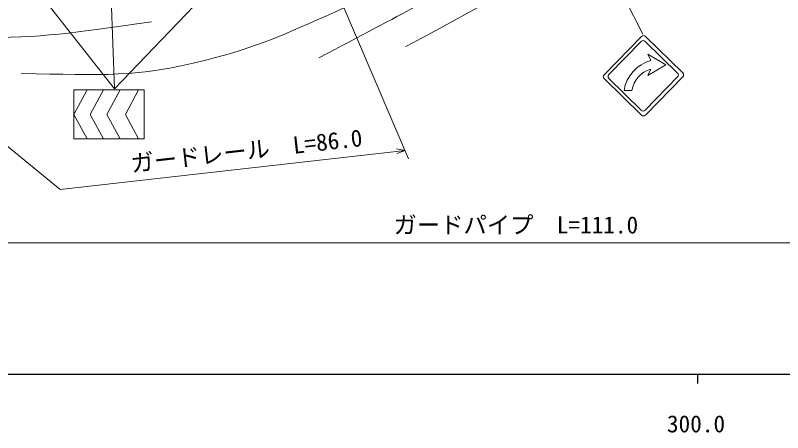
# Model space of a CAD drawing. Units: millimetres, scale not verified. Extents: x 40000 to 680000, y 20000 to 380000.
# Drawn here: x 294863 to 377134, y 198715 to 243465 of the extents above; entities that cross this region are included whole.
import ezdxf
from ezdxf.enums import TextEntityAlignment as Align

# ---------------------------------------------------------------- set-up
doc = ezdxf.new("R2010")
doc.units = ezdxf.units.MM
doc.header["$LTSCALE"] = 1000
for name, color, linetype, lineweight in [('M-STR-HTXT', 7, 'Continuous', 13), ('M-STR-STRC', 7, 'Continuous', 13), ('M-TTL-BAND', 7, 'Continuous', 25), ('M-WORK', 1, 'Continuous', 13)]:
    doc.layers.add(name, color=color, linetype=linetype, lineweight=lineweight)
doc.styles.add('ＭＳ ゴシック', font='')
doc.styles.get('ＭＳ ゴシック').set_extended_font_data('MS Gothic')

msp = doc.modelspace()

# ---------------------------------------------------------------- linework, layer by layer
at = {"layer": 'M-STR-HTXT'}
for p, q in [((293646, 250667), (305487, 235578)), ((327406, 250528), (337032, 228094)), ((317067, 247649), (305487, 235578)), ((305487, 235578), (305083, 247186)), ((336649, 228986), (335727, 229133)), ((336649, 228986), (335783, 228636)), ((289398, 219085), (416581, 219085))]:
    msp.add_line(p, q, dxfattribs=at)
msp.add_lwpolyline([(265637, 300862), (260967, 272376), (274918, 245092), (299672, 224795), (336649, 228986)], dxfattribs=at)
at = {"layer": 'M-STR-STRC'}
for p, q in [((352035, 261392), (362155, 241455)), ((361994, 241204), (357983, 237099)), ((366423, 237296), (362419, 241209)), ((361975, 240669), (358495, 237108)), ((365872, 237281), (362399, 240674)), ((364623, 238160), (362672, 239294)), ((362672, 239294), (363012, 238623)), ((364623, 238160), (362672, 237026)), ((362672, 237026), (363012, 237697)), ((357988, 236675), (361992, 232762)), ((358500, 236684), (361973, 233291)), ((362397, 233296), (365876, 236856)), ((362417, 232767), (366428, 236872)), ((301142, 232847), (302559, 235476)), ((302894, 232847), (304312, 235476)), ((304672, 232847), (306090, 235476)), ((306657, 232847), (308074, 235476)), ((360125, 235402), (360978, 235402)), ((301142, 232847), (302559, 230219)), ((302894, 232847), (304312, 230219)), ((304672, 232847), (306090, 230219)), ((306657, 232847), (308074, 230219))]:
    msp.add_line(p, q, dxfattribs=at)
msp.add_lwpolyline([(308667, 230219), (308667, 235476), (301142, 235476), (301142, 230219)], close=True, dxfattribs=at)
for centre, radius, start, end in [((362209, 240994), 300, 45.66134, 135.66134), ((362190, 240459), 300, 45.66134, 135.66134), ((364088, 234754), 4016, 105.54627, 170.74905), ((358198, 236890), 300, 135.66134, 225.66134), ((358710, 236898), 300, 135.66134, 225.66134), ((363772, 234974), 2827, 105.60046, 171.29143), ((365662, 237066), 300, 315.66134, 45.66134), ((366213, 237082), 300, 315.66134, 45.66134), ((362182, 233505), 300, 225.66134, 315.66134), ((362202, 232977), 300, 225.66134, 315.66134)]:
    msp.add_arc(centre, radius, start, end, dxfattribs=at)
at = {"layer": 'M-TTL-BAND'}
for p, q in [((40000, 205000), (579000, 205000)), ((368000, 205000), (368000, 204000))]:
    msp.add_line(p, q, dxfattribs=at)
at = {"layer": 'M-WORK'}
for points, knots in [([(336747, 240110), (345611, 244933), (348084, 246180), (355074, 250535), (359282, 253156), (361734, 254498), (365718, 257449), (369560, 260294), (371051, 262665), (374351, 266124), (375006, 266810), (375220, 267028), (376022, 267887)], [0, 0, 0, 0, 1, 1, 1, 2, 2, 2, 3, 3, 3, 4, 4, 4, 4]), ([(327419, 238903), (336921, 243939), (339369, 245204), (346953, 249383), (350928, 251572), (353347, 252488), (357104, 255034), (362195, 258486), (365937, 259534), (369852, 264278), (370377, 264915), (370635, 265152), (371144, 265949)], [0, 0, 0, 0, 1, 1, 1, 2, 2, 2, 3, 3, 3, 4, 4, 4, 4]), ([(363904, 261764), (357087, 257985), (355280, 257015), (349693, 254082), (341741, 249907), (337317, 247484), (329117, 243821), (323853, 241471), (320878, 240075), (315290, 238664), (307769, 236764), (304377, 237074), (295482, 237237)], [0, 0, 0, 0, 1, 1, 1, 2, 2, 2, 3, 3, 3, 4, 4, 4, 4]), ([(309446, 242765), (300723, 241561), (298007, 241043), (290626, 241064), (285388, 241079), (283452, 241181), (277238, 241832)], [0, 0, 0, 0, 1, 1, 1, 2, 2, 2, 2])]:
    msp.add_open_spline(points, degree=3, knots=knots, dxfattribs=at)

# ---------------------------------------------------------------- texts
at = {"layer": 'M-STR-HTXT', "style": 'ＭＳ ゴシック'}
msp.add_text('ガードレール\u3000L=86.0', height=1833, rotation=6.447, dxfattribs=at).set_placement((319807, 227504), align=Align.BOTTOM_CENTER)
msp.add_text('ガードパイプ\u3000L=111.0', height=1833, dxfattribs=at).set_placement((348528, 219525), align=Align.BOTTOM_CENTER)
at = {"layer": 'M-TTL-BAND', "style": 'ＭＳ ゴシック'}
msp.add_text('300.0', height=1833, dxfattribs=at).set_placement((367844, 198195), align=Align.BOTTOM_CENTER)

doc.saveas('drawing.dxf')
